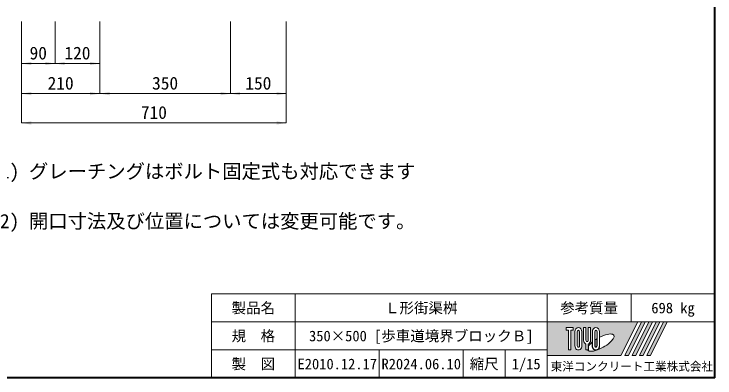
# Model space of a CAD drawing. Units: millimetres at full size, sheet at 1:15. Extents: x -4181 to 10399, y -2172 to 2767.
# Drawn here: x 730 to 2609, y -2172 to -1197 of the extents above; entities that cross this region are included whole.
import ezdxf
from ezdxf.enums import TextEntityAlignment as Align

# ---------------------------------------------------------------- set-up
doc = ezdxf.new("R2010")
doc.units = ezdxf.units.MM
doc.header["$LTSCALE"] = 15
for name, color, linetype, lineweight in [('0_2', 7, 'Continuous', 9), ('寸法線', 7, 'Continuous', 9), ('枠', 7, 'Continuous', 5)]:
    doc.layers.add(name, color=color, linetype=linetype, lineweight=lineweight)
doc.styles.add('ＭＳ ゴシック', font='')
doc.styles.get('ＭＳ ゴシック').set_extended_font_data('MS Gothic')

# ---------------------------------------------------------------- blocks, each defined once
blk = doc.blocks.new('filled_arrow')
at = {"color": 0, "linetype": 'Continuous', "lineweight": -2}
blk.add_solid([(7.5, 1.25), (0, 0), (7.5, -1.25)], dxfattribs=at)

msp = doc.modelspace()

# ---------------------------------------------------------------- hatches: boundary and pattern name
at = {"layer": '枠'}
h = msp.add_hatch(color=256, dxfattribs=at)
h.paths.add_polyline_path([(2159.16, -2022.32), (2159.16, -2112.32), (2357.16, -2112.32), (2402.16, -2022.32)])
edge = h.paths.add_edge_path(flags=16)
edge.add_ellipse((2302.92, -2077.72), major_axis=(35.26, 19.74), ratio=0.3471473, start_angle=-144.31122, end_angle=72.1899, ccw=False)
edge.add_ellipse((2289.86, -2086.24), major_axis=(0, 12), ratio=0.8463542, start_angle=-160.70346, end_angle=-90)
edge.add_line((2300.02, -2086.24), (2300.02, -2063.36))
edge = h.paths.add_edge_path(flags=16)
edge.add_ellipse((2289.86, -2048.39), major_axis=(0, 11.08), ratio=0.8463542, start_angle=-90, end_angle=90, ccw=False)
edge.add_line((2299.24, -2048.39), (2299.24, -2086.24))
edge.add_ellipse((2289.86, -2086.24), major_axis=(0, 11.08), ratio=0.8463542, start_angle=90, end_angle=-90, ccw=False)
edge.add_line((2280.49, -2086.24), (2280.49, -2048.39))
edge = h.paths.add_edge_path(flags=16)
edge.add_line((2292.99, -2048.39), (2292.99, -2086.24))
edge.add_ellipse((2289.86, -2086.24), major_axis=(0, 3.69), ratio=0.8463541, start_angle=90, end_angle=-90, ccw=False)
edge.add_line((2286.74, -2086.24), (2286.74, -2048.39))
edge.add_ellipse((2289.86, -2048.39), major_axis=(0, 3.69), ratio=0.8463541, start_angle=-90, end_angle=90, ccw=False)
edge = h.paths.add_edge_path(flags=16)
edge.add_line((2292.21, -2067.74), (2292.21, -2086.24))
edge.add_ellipse((2289.86, -2086.24), major_axis=(0, 2.77), ratio=0.8463541, start_angle=90, end_angle=-90, ccw=False)
edge.add_line((2287.52, -2086.24), (2287.52, -2070.77))
edge.add_ellipse((2302.92, -2077.72), major_axis=(35.26, 19.74), ratio=0.3471473, start_angle=107.79174, end_angle=126.47132, ccw=False)
edge = h.paths.add_edge_path(flags=16)
edge.add_line((2275.8, -2037.32), (2275.8, -2071.24))
edge.add_ellipse((2266.43, -2071.24), major_axis=(0, 11.08), ratio=0.8463542, start_angle=-163.34117, end_angle=-90, ccw=False)
edge.add_line((2269.55, -2081.68), (2269.55, -2097.32))
edge.add_line((2269.55, -2097.32), (2263.3, -2097.32))
edge.add_line((2263.3, -2097.32), (2263.3, -2081.68))
edge.add_ellipse((2266.43, -2071.24), major_axis=(0, 11.08), ratio=0.8463542, start_angle=90, end_angle=163.34117, ccw=False)
edge.add_line((2257.05, -2071.24), (2257.05, -2037.32))
edge.add_line((2257.05, -2037.32), (2263.3, -2037.32))
edge.add_line((2263.3, -2037.32), (2263.3, -2071.24))
edge.add_ellipse((2266.43, -2071.24), major_axis=(0, 3.69), ratio=0.8463541, start_angle=90, end_angle=-90)
edge.add_line((2269.55, -2071.24), (2269.55, -2037.32))
edge.add_line((2269.55, -2037.32), (2275.8, -2037.32))
edge = h.paths.add_edge_path(flags=16)
edge.add_line((2279.71, -2076.69), (2279.71, -2086.24))
edge.add_ellipse((2289.86, -2086.24), major_axis=(0, 12), ratio=0.8463542, start_angle=90, end_angle=-171.54427)
edge.add_ellipse((2302.92, -2077.72), major_axis=(35.26, 19.74), ratio=0.3471473, start_angle=-178.64954, end_angle=-148.29244, ccw=False)
edge.add_line((2268.2, -2098.24), (2270.33, -2098.24))
edge.add_line((2270.33, -2098.24), (2270.33, -2086.54))
edge.add_ellipse((2302.92, -2077.72), major_axis=(35.26, 19.74), ratio=0.3471473, start_angle=148.21912, end_angle=165.90812, ccw=False)
edge = h.paths.add_edge_path(flags=16)
edge.add_ellipse((2242.99, -2048.39), major_axis=(0, 11.08), ratio=0.8463542, start_angle=-90, end_angle=90, ccw=False)
edge.add_line((2252.36, -2048.39), (2252.36, -2086.24))
edge.add_ellipse((2242.99, -2086.24), major_axis=(0, 11.08), ratio=0.8463542, start_angle=90, end_angle=-90, ccw=False)
edge.add_line((2233.61, -2086.24), (2233.61, -2048.39))
edge = h.paths.add_edge_path(flags=16)
edge.add_line((2246.11, -2048.39), (2246.11, -2086.24))
edge.add_ellipse((2242.99, -2086.24), major_axis=(0, 3.69), ratio=0.8463541, start_angle=90, end_angle=-90, ccw=False)
edge.add_line((2239.86, -2086.24), (2239.86, -2048.39))
edge.add_ellipse((2242.99, -2048.39), major_axis=(0, 3.69), ratio=0.8463541, start_angle=-90, end_angle=90, ccw=False)
h.paths.add_polyline_path([(2228.93, -2037.32), (2228.93, -2044.7), (2222.68, -2044.7), (2222.68, -2097.32), (2216.43, -2097.32), (2216.43, -2044.7), (2210.18, -2044.7), (2210.18, -2037.32)], flags=16)
for points in [[(2367.06, -2112.32), (2376.96, -2112.32), (2421.96, -2022.32), (2412.06, -2022.32)], [(2441.76, -2022.32), (2431.86, -2022.32), (2386.86, -2112.32), (2396.76, -2112.32)], [(2461.56, -2022.32), (2451.66, -2022.32), (2406.66, -2112.32), (2416.56, -2112.32)], [(2481.36, -2022.32), (2471.46, -2022.32), (2426.46, -2112.32), (2436.36, -2112.32)]]:
    msp.add_hatch(color=256, dxfattribs=at).paths.add_polyline_path(points)

# ---------------------------------------------------------------- linework, layer by layer
at = {"layer": '寸法線'}
for p, q in [((750.04, -1217.48), (750.04, -1330.05)), ((750.04, -1217.48), (750.04, -1410.72)), ((750.04, -1217.48), (750.04, -1489.27)), ((840.04, -1217.48), (840.04, -1330.05)), ((840.04, -1217.48), (840.04, -1330.05)), ((960.04, -1217.48), (960.04, -1410.72)), ((960.04, -1217.48), (960.04, -1330.05)), ((960.04, -1217.48), (960.04, -1410.72)), ((1310.04, -1217.48), (1310.04, -1410.72)), ((1310.04, -1217.48), (1310.04, -1410.72)), ((1460.04, -1217.48), (1460.04, -1410.72)), ((1460.04, -1217.48), (1460.04, -1489.27)), ((840.04, -1330.05), (750.04, -1330.05)), ((960.04, -1330.05), (840.04, -1330.05)), ((750.04, -1410.72), (960.04, -1410.72)), ((1310.04, -1410.72), (960.04, -1410.72)), ((1460.04, -1410.72), (1310.04, -1410.72)), ((1460.04, -1489.27), (750.04, -1489.27))]:
    msp.add_line(p, q, dxfattribs=at)
at = {"layer": '枠', "lineweight": 40}
for q in [(2609.16, 2027.68), (-285.84, -2172.32)]:
    msp.add_line((2609.16, -2172.32), q, dxfattribs=at)
at = {"layer": '枠', "lineweight": 20}
for p, q in [((2609.16, -1947.32), (1259.16, -1947.32)), ((1259.16, -2172.32), (1259.16, -1947.32)), ((1484.16, -2172.32), (1484.16, -1947.32)), ((2159.16, -2172.32), (2159.16, -1947.32)), ((2384.16, -2022.32), (2384.16, -1947.32)), ((2609.16, -2022.32), (1259.16, -2022.32)), ((2159.16, -2097.32), (1259.16, -2097.32)), ((1709.16, -2172.32), (1709.16, -2097.32)), ((1934.16, -2172.32), (1934.16, -2097.32)), ((2046.66, -2172.32), (2046.66, -2097.32))]:
    msp.add_line(p, q, dxfattribs=at)
at = {"layer": '枠'}
for p, q in [((2159.16, -2022.32), (2402.16, -2022.32)), ((2159.16, -2022.32), (2159.16, -2112.32)), ((2402.16, -2022.32), (2357.16, -2112.32)), ((2412.06, -2022.32), (2367.06, -2112.32)), ((2421.96, -2022.32), (2376.96, -2112.32)), ((2431.86, -2022.32), (2386.86, -2112.32)), ((2441.76, -2022.32), (2396.76, -2112.32)), ((2451.66, -2022.32), (2406.66, -2112.32)), ((2412.06, -2022.32), (2421.96, -2022.32)), ((2461.56, -2022.32), (2416.56, -2112.32)), ((2471.46, -2022.32), (2426.46, -2112.32)), ((2431.86, -2022.32), (2441.76, -2022.32)), ((2481.36, -2022.32), (2436.36, -2112.32)), ((2451.66, -2022.32), (2461.56, -2022.32)), ((2471.46, -2022.32), (2481.36, -2022.32)), ((2210.18, -2037.32), (2228.93, -2037.32)), ((2210.18, -2037.32), (2210.18, -2044.7)), ((2216.43, -2044.7), (2210.18, -2044.7)), ((2216.43, -2044.7), (2216.43, -2097.32)), ((2228.93, -2044.7), (2222.68, -2044.7)), ((2222.68, -2044.7), (2222.68, -2097.32)), ((2228.93, -2037.32), (2228.93, -2044.7)), ((2257.05, -2071.24), (2257.05, -2037.32)), ((2257.05, -2037.32), (2263.3, -2037.32)), ((2263.3, -2037.32), (2263.3, -2071.24)), ((2269.55, -2071.24), (2269.55, -2037.32)), ((2269.55, -2037.32), (2275.8, -2037.32)), ((2275.8, -2037.32), (2275.8, -2071.24)), ((2233.61, -2048.39), (2233.61, -2086.24)), ((2239.86, -2086.24), (2239.86, -2048.39)), ((2246.11, -2048.39), (2246.11, -2086.24)), ((2252.36, -2086.24), (2252.36, -2048.39)), ((2280.49, -2048.39), (2280.49, -2086.24)), ((2286.74, -2086.24), (2286.74, -2048.39)), ((2292.99, -2048.39), (2292.99, -2086.24)), ((2299.24, -2086.24), (2299.24, -2048.39)), ((2300.02, -2086.24), (2300.02, -2063.36)), ((2263.3, -2081.68), (2263.3, -2097.32)), ((2269.55, -2081.68), (2269.55, -2097.32)), ((2279.71, -2076.69), (2279.71, -2086.24)), ((2287.52, -2086.24), (2287.52, -2070.77)), ((2292.21, -2067.74), (2292.21, -2086.24)), ((2222.68, -2097.32), (2216.43, -2097.32)), ((2269.55, -2097.32), (2263.3, -2097.32)), ((2268.2, -2098.24), (2270.33, -2098.24)), ((2270.33, -2086.54), (2270.33, -2098.24)), ((2159.16, -2112.32), (2357.16, -2112.32)), ((2367.06, -2112.32), (2376.96, -2112.32)), ((2386.86, -2112.32), (2396.76, -2112.32)), ((2406.66, -2112.32), (2416.56, -2112.32)), ((2426.46, -2112.32), (2436.36, -2112.32))]:
    msp.add_line(p, q, dxfattribs=at)
for centre, major_axis, ratio, start_param, end_param in [((2242.99, -2048.39), (0, 11.08), 0.846354, 4.712389, 7.8539816), ((2242.99, -2048.39), (0, 3.69), 0.846354, 4.712389, 7.8539816), ((2289.86, -2048.39), (0, 11.08), 0.846354, 4.712389, 7.8539816), ((2289.86, -2048.39), (0, 3.69), 0.846354, 4.712389, 7.8539816), ((2302.92, -2077.72), (35.26, 19.74), 0.347147, 4.2621853, 7.7429163), ((2266.43, -2071.24), (0, 11.08), 0.846354, 1.5707963, 2.8017557), ((2266.43, -2071.24), (0, 3.69), 0.846354, 1.5707963, 4.712389), ((2266.43, -2071.24), (0, 11.08), 0.846354, 3.4814296, 4.712389), ((2302.92, -2077.72), (35.26, 19.74), 0.347147, 2.0815197, 2.5155126), ((2302.92, -2077.72), (35.26, 19.74), 0.347147, 1.6817405, 1.8219833), ((2242.99, -2086.24), (0, 11.08), 0.846354, 1.5707963, 4.712389), ((2242.99, -2086.24), (0, 3.69), 0.846354, 1.5707963, 4.712389), ((2302.92, -2077.72), (35.26, 19.74), 0.347147, 3.2093975, 4.2004451), ((2289.86, -2086.24), (0, 12), 0.846354, 1.5707963, 3.3154679), ((2289.86, -2086.24), (0, 11.08), 0.846354, 1.5707963, 4.712389), ((2289.86, -2086.24), (0, 3.69), 0.846354, 1.5707963, 4.712389), ((2289.86, -2086.24), (0, 2.77), 0.846354, 1.5707963, 4.712389), ((2289.86, -2086.24), (0, 12), 0.846354, 3.5338438, 4.712389)]:
    msp.add_ellipse(centre, major_axis=major_axis, ratio=ratio, start_param=start_param, end_param=end_param, dxfattribs=at)

# ---------------------------------------------------------------- block references
at = {"layer": '寸法線', "xscale": 3.47, "yscale": 3.47}
for p in [(750.04, -1330.05), (840.04, -1330.05), (750.04, -1410.72), (960.04, -1410.72), (1310.04, -1410.72), (750.04, -1489.27)]:
    msp.add_blockref('filled_arrow', p, dxfattribs=at)
at = {"layer": '寸法線', "xscale": 3.47, "yscale": 3.47, "rotation": 180}
for p in [(840.04, -1330.05), (960.04, -1330.05), (960.04, -1410.72), (1310.04, -1410.72), (1460.04, -1410.72), (1460.04, -1489.27)]:
    msp.add_blockref('filled_arrow', p, dxfattribs=at)

# ---------------------------------------------------------------- texts
at = {"layer": '0_2', "style": 'ＭＳ ゴシック'}
for s, p in [('注1) グレーチングはボルト固定式も対応できます', (640.8, -1599.78)), ('  2) 開口寸法及び位置については変更可能です。', (640.8, -1733.11))]:
    msp.add_text(s, height=37.98, dxfattribs=at).set_placement(p, align=Align.TOP_LEFT)
at = {"layer": '寸法線', "style": 'ＭＳ ゴシック'}
for s, p in [('90', (795.04, -1302.05)), ('120', (900.04, -1302.05)), ('210', (855.04, -1382.72)), ('350', (1135.04, -1382.72)), ('150', (1385.04, -1382.72)), ('710', (1105.04, -1461.27))]:
    msp.add_text(s, height=34.18, dxfattribs=at).set_placement(p, align=Align.MIDDLE_CENTER)
at = {"layer": '枠', "style": 'ＭＳ ゴシック'}
for s, height, p in [('製品名', 28.48, (1371.66, -1984.82)), ('Ｌ形街渠桝', 28.48, (1821.66, -1984.82)), ('参考質量', 28.48, (2271.66, -1984.82)), ('698 kg', 28.48, (2496.66, -1984.82)), ('規\u3000格', 28.48, (1371.66, -2059.82)), ('350×500 [歩車道境界ブロックＢ]', 28.48, (1821.66, -2059.82)), ('製\u3000図', 28.48, (1371.66, -2134.82)), ('E2010.12.17', 28.48, (1596.66, -2134.82)), ('R2024.06.10', 28.48, (1821.66, -2134.82)), ('縮尺', 28.48, (1990.41, -2134.82)), ('1/15', 28.48, (2102.91, -2134.82)), ('東洋コンクリート工業株式会社', 22.79, (2386.35, -2141.58))]:
    msp.add_text(s, height=height, dxfattribs=at).set_placement(p, align=Align.MIDDLE_CENTER)

doc.saveas('drawing.dxf')
